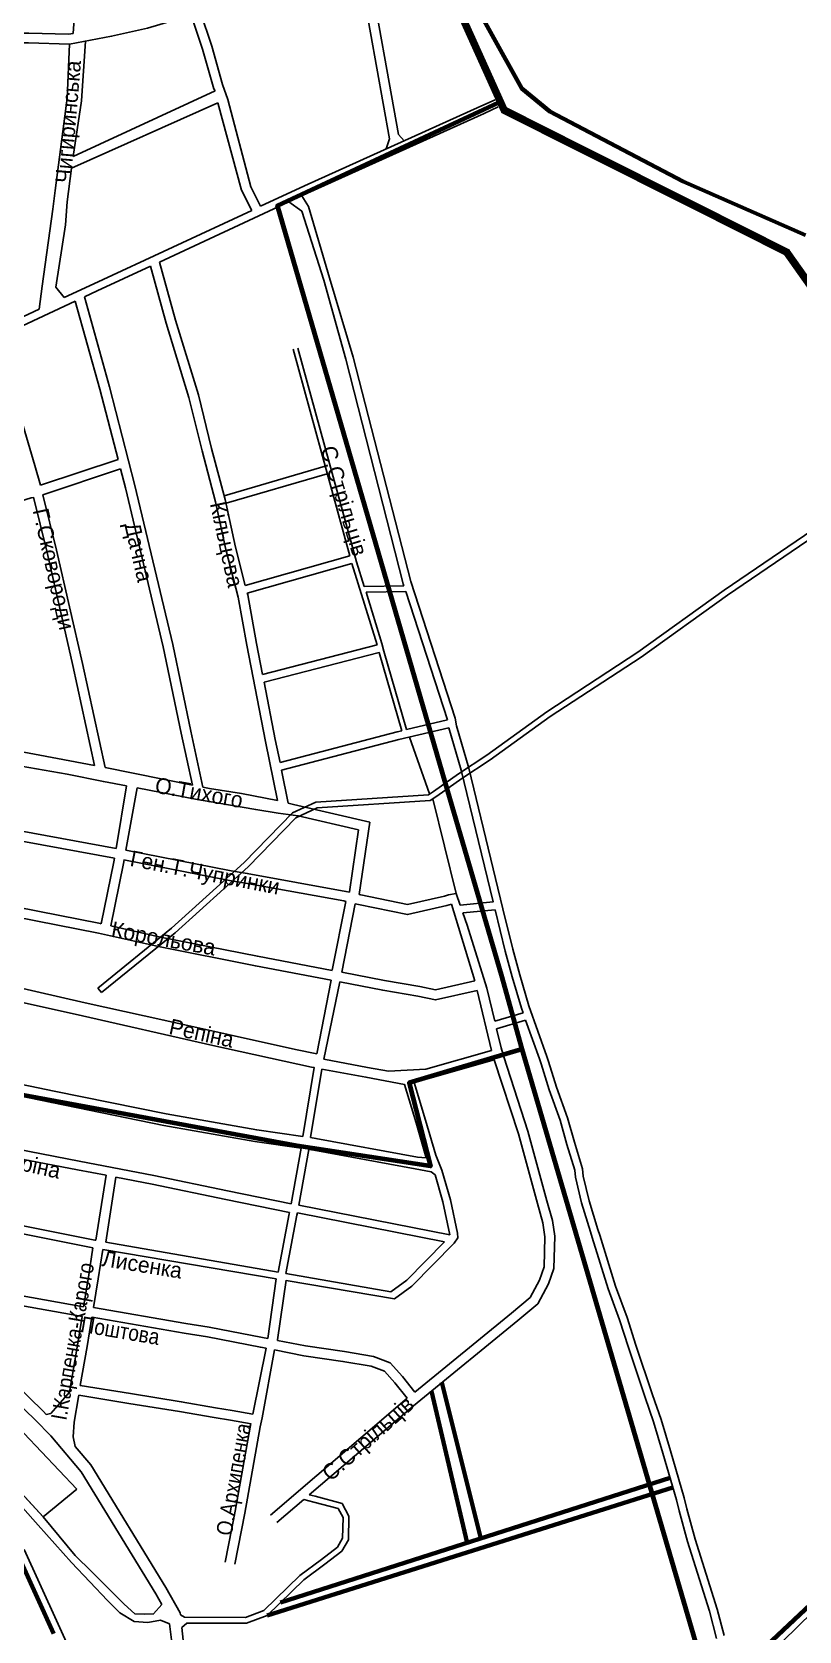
# Model space of a CAD drawing. Header units: millimetres. Extents: x 1378883 to 1389513, y 5662980 to 5673292.
# Drawn here: x 1386645 to 1387423, y 5666793 to 5668416 of the extents above; entities that cross this region are included whole.
import ezdxf
from ezdxf.enums import TextEntityAlignment as Align

# ---------------------------------------------------------------- set-up
doc = ezdxf.new("R2010")
doc.units = ezdxf.units.MM
doc.layers.add('_5Інше', color=252, linetype='Continuous', lineweight=25)
for name, color, linetype in [('вулиці', 7, 'Continuous'), ('ВулНазва', 7, 'Continuous'), ('КартаСкан', 252, 'Continuous'), ('межа по генплану', 7, 'Continuous'), ('район', 6, 'Continuous')]:
    doc.layers.add(name, color=color, linetype=linetype)
picture_1 = doc.add_image_def('image1.tif', size_in_pixel=(29607, 29619))

# ---------------------------------------------------------------- blocks, each defined once
blk = doc.blocks.new('ЛвЗд')
at = {"layer": '_5Інше', "color": 204, "linetype": 'Continuous'}
for points in [[(49677.277, 24772.591), (49748.833, 24696.39)], [(49714.428, 24668.567), (49668.347, 24718.814)], [(49748.833, 24696.39), (49714.428, 24668.567)], [(49694.982, 24635.408), (49744.118, 24525.272)]]:
    blk.add_lwpolyline(points, dxfattribs=at)

msp = doc.modelspace()

# ---------------------------------------------------------------- linework, layer by layer
at = {"layer": 'вулиці', "color": 7}
for points in [[(1387022.7, 5668305.7), (1387017, 5668312.1), (1386985.6, 5668487.9), (1386986.9, 5668503.7), (1386991.1, 5668518.9), (1387015.8, 5668551.5)], [(1387004.5, 5668297.5), (1387007.6, 5668307.6), (1386975.5, 5668487.5), (1386977, 5668505.5), (1386980.2, 5668517.1)], [(1386692, 5668487.8), (1386686.7, 5668414.8)], [(1386877, 5668239.3), (1386867.1, 5668258.9), (1386843.8, 5668347.8), (1386838.5, 5668362.8), (1386827.7, 5668401.8), (1386815.8, 5668437), (1386811, 5668447.5), (1386807.8, 5668460.1)], [(1386347.1, 5668424.9), (1386365.7, 5668425.3), (1386373.2, 5668425.7), (1386392.5, 5668424.9), (1386430.7, 5668422.9), (1386450.5, 5668422.2), (1386551.6, 5668418.4), (1386596, 5668416.5), (1386602.2, 5668416.3), (1386630.9, 5668415.1), (1386641.9, 5668415.1), (1386682.2, 5668414), (1386686.7, 5668414.8)], [(1386373.3, 5668415.7), (1386392.1, 5668414.9), (1386430.2, 5668412.9), (1386450.1, 5668412.2), (1386551.2, 5668408.4), (1386595.5, 5668406.6), (1386601.8, 5668406.3), (1386630.7, 5668405.1), (1386641.7, 5668405.1), (1386683, 5668404), (1386725.8, 5668411.9), (1386762.2, 5668420.1), (1386806.5, 5668433.3)], [(1386830.9, 5668356.3), (1386829.4, 5668358.6), (1386818.1, 5668398.9), (1386806.5, 5668433.3)], [(1386699.3, 5668407), (1386695.2, 5668346.4), (1386686.9, 5668289.8)], [(1386683, 5668404), (1386680.8, 5668349), (1386668.6, 5668255.4), (1386666.1, 5668236.2), (1386655.5, 5668158.1), (1386652.3, 5668134.7)], [(1386685.2, 5668277.9), (1386833.6, 5668344.2)], [(1386686.9, 5668289.8), (1386830.9, 5668356.3)], [(1386868, 5668235), (1386857.6, 5668255.5), (1386833.6, 5668344.2)], [(1386877, 5668239.3), (1386921.4, 5668259.9), (1387100.5, 5668340.8), (1387114.8, 5668347.4)], [(1386918.8, 5668249.8), (1386924.7, 5668252.6), (1387103.8, 5668333.6), (1387118.1, 5668340.1)], [(1386685.2, 5668277.9), (1386680.9, 5668243.7), (1386679, 5668220.3), (1386669.2, 5668157.3), (1386677.8, 5668146.6)], [(1386774.4, 5668182.7), (1386905.8, 5668243.8)], [(1387022.2, 5667854.1), (1387021.6, 5667856.1), (1386963.3, 5668084.1), (1386941, 5668164.1), (1386918.8, 5668234.2), (1386905.8, 5668243.8)], [(1387122.9, 5667526), (1387088.1, 5667668.9), (1387075.9, 5667711.8), (1387074.4, 5667719.8), (1387029.3, 5667858.3), (1386971, 5668086.2), (1386946.9, 5668166.5), (1386925.6, 5668239.1), (1386918.8, 5668249.8)], [(1386677.8, 5668146.6), (1386707.9, 5668160.7), (1386868, 5668235)], [(1386698.2, 5668147.3), (1386711.2, 5668153.4), (1386765.2, 5668178.5)], [(1386765.2, 5668178.5), (1386781.1, 5668120.7), (1386804.2, 5668045.2), (1386817.6, 5667990.9), (1386831.2, 5667939.3), (1386841.6, 5667890.9), (1386854.2, 5667842.6), (1386863.1, 5667793.7), (1386882.1, 5667696.1), (1386894.3, 5667636.1)], [(1386774.4, 5668182.7), (1386790.7, 5668123.5), (1386813.9, 5668047.8), (1386827.3, 5667993.4), (1386840.9, 5667941.7), (1386851.4, 5667893.3), (1386861.5, 5667854.2)], [(1386698.2, 5668147.3), (1386723.7, 5668056.1), (1386749.5, 5667955.9), (1386788.1, 5667794.3), (1386806.1, 5667706.4), (1386818.4, 5667649.6)], [(1386516.8, 5668062.9), (1386543.6, 5668075), (1386689, 5668143)], [(1386587.9, 5668104.6), (1386652.3, 5668134.7)], [(1386689, 5668143), (1386714, 5668053.5), (1386732.4, 5667982.3)], [(1386609.5, 5668105.9), (1386648.1, 5667976.1), (1386653.8, 5667956)], [(1386967.6, 5667884.4), (1386909.9, 5668094.1)], [(1386982.1, 5667853.4), (1386974.4, 5667878.5), (1386914.7, 5668095.4)], [(1386653.8, 5667956), (1386732.4, 5667982.3)], [(1386656.2, 5667946.3), (1386734.9, 5667972.6)], [(1386734.9, 5667972.6), (1386739.8, 5667953.5), (1386778.3, 5667792.2), (1386796.3, 5667704.3), (1386807.8, 5667651.5)], [(1386839.9, 5667945.5), (1386942.5, 5667975.4)], [(1386842.2, 5667937.8), (1386944.7, 5667967.7)], [(1386563.7, 5667918.4), (1386644.1, 5667943.2), (1386646.5, 5667943.8)], [(1386708.6, 5667671.6), (1386686.5, 5667773), (1386660.4, 5667887.8), (1386646.5, 5667943.9)], [(1386719.3, 5667669.6), (1386696.3, 5667775.1), (1386670.1, 5667890.1), (1386656.2, 5667946.3)], [(1386711.8, 5667445.6), (1386786.5, 5667506.3), (1386860.3, 5667573.1), (1386909.2, 5667623.4), (1386933, 5667634.4), (1387047.2, 5667641.9), (1387052.3, 5667645.3), (1387077.7, 5667663.3), (1387106.5, 5667682.2), (1387167.4, 5667726.2), (1387259.8, 5667786.6), (1387347.1, 5667849.5), (1387493.5, 5667949)], [(1386715.6, 5667441), (1386790.4, 5667501.8), (1386864.5, 5667568.7), (1386912.7, 5667618.4), (1386934.5, 5667628.5), (1387049.1, 5667636), (1387055.7, 5667640.3), (1387081.1, 5667658.3), (1387109.9, 5667677.2), (1387170.8, 5667721.3), (1387263.2, 5667781.7), (1387350.6, 5667844.6), (1387496.9, 5667944)], [(1386861.5, 5667854.2), (1386967.6, 5667884.4)], [(1386863.5, 5667846.5), (1386969.7, 5667876.7)], [(1386995.2, 5667794.1), (1386969.7, 5667876.7)], [(1386982.1, 5667853.4), (1387022.2, 5667854.1)], [(1386863.5, 5667846.5), (1386864, 5667844.7), (1386872.9, 5667795.6), (1386879, 5667764)], [(1386984, 5667847.5), (1387024.2, 5667848.2)], [(1387025.1, 5667708), (1387002.1, 5667787.7), (1387000.1, 5667795.5), (1386984, 5667847.5)], [(1387066.6, 5667717.8), (1387024.2, 5667848.2)], [(1386879, 5667764), (1386995.2, 5667794.1)], [(1386880.6, 5667756.1), (1386997.3, 5667786.4)], [(1387020.2, 5667706.9), (1386997.3, 5667786.4)], [(1386880.6, 5667756.1), (1386891.9, 5667698.1), (1386896.7, 5667674.7)], [(1386898.3, 5667666.8), (1387017.4, 5667698), (1387068.1, 5667709.9)], [(1387025.1, 5667708), (1387066.6, 5667717.8)], [(1387079.5, 5667529.9), (1387112.9, 5667533.1), (1387080.4, 5667666.9), (1387068.1, 5667709.9)], [(1386896.7, 5667674.7), (1387015.5, 5667705.8), (1387020.2, 5667706.9)], [(1387028.2, 5667700.5), (1387048.4, 5667642.7)], [(1386556, 5667684.3), (1386680.7, 5667662.7), (1386717.5, 5667655.3), (1386741, 5667650.9)], [(1386618.9, 5667688.5), (1386671.1, 5667678.6), (1386708.6, 5667671.6)], [(1386719.3, 5667669.6), (1386807.8, 5667651.5)], [(1386898.3, 5667666.8), (1386905.1, 5667633.3)], [(1386741, 5667650.9), (1386730.4, 5667587.3)], [(1386751.8, 5667648.8), (1386740.3, 5667585.6)], [(1386751.8, 5667648.8), (1386811.1, 5667637.4), (1386872, 5667626.9), (1386894.8, 5667623.3), (1386915.2, 5667620.6), (1386915.2, 5667620.6), (1386976.4, 5667606.3)], [(1386818.4, 5667649.6), (1386825, 5667648.4), (1386857.5, 5667643.3), (1386894.3, 5667636.1)], [(1386905.1, 5667633.3), (1386910.5, 5667631.9), (1386987.7, 5667614)], [(1387051.7, 5667637.7), (1387075.4, 5667541.5)], [(1386542.8, 5667613.6), (1386601.2, 5667601), (1386728.7, 5667577.5)], [(1386544.9, 5667623.4), (1386603.2, 5667610.8), (1386730.4, 5667587.4)], [(1386976.9, 5667540.6), (1386987.7, 5667614)], [(1386967.1, 5667543), (1386967.2, 5667543.3), (1386976.4, 5667606.3)], [(1386728.7, 5667577.5), (1386728.1, 5667573.9), (1386715.4, 5667511)], [(1386740.3, 5667585.6), (1386847.3, 5667564.8), (1386863.4, 5667562), (1386963.5, 5667543.8), (1386967.1, 5667543)], [(1386738.6, 5667575.7), (1386738, 5667572.1), (1386725.2, 5667508.8)], [(1386738.4, 5667575.7), (1386845.5, 5667555), (1386861.6, 5667552.2), (1386961.5, 5667534.1), (1386963.3, 5667533.6)], [(1386529.9, 5667548.6), (1386587, 5667536.1), (1386714.6, 5667511.2), (1386715.4, 5667511)], [(1386525.9, 5667539.2), (1386585, 5667526.3), (1386712.5, 5667501.4), (1386773.5, 5667487.7), (1386871.8, 5667468.1), (1386948.6, 5667453.6)], [(1386949.6, 5667463.7), (1386963.3, 5667533.6)], [(1386959.4, 5667461.7), (1386973, 5667531.2)], [(1386973, 5667531.2), (1386976.4, 5667530.4), (1387026, 5667520.2), (1387066, 5667529.4), (1387070.6, 5667530.7)], [(1386976.9, 5667540.6), (1386978.6, 5667540.2), (1387025.9, 5667530.5), (1387063.5, 5667539), (1387067.7, 5667540.3)], [(1387079.5, 5667529.9), (1387075.4, 5667541.5), (1387067.7, 5667540.3)], [(1387094.5, 5667453), (1387070.6, 5667530.7)], [(1387082.2, 5667522.1), (1387114.8, 5667525.2)], [(1387106.4, 5667445.6), (1387086.6, 5667509.4), (1387082.2, 5667522.1)], [(1387114.8, 5667525.2), (1387125, 5667483.1), (1387132.2, 5667456.9), (1387141.6, 5667425.2), (1387143.2, 5667420.6)], [(1387122.9, 5667526), (1387132.8, 5667485.1), (1387139.9, 5667459), (1387149.2, 5667427.7), (1387167.4, 5667376.3), (1387169.1, 5667371.1), (1387177.2, 5667344.9), (1387188.4, 5667313.8), (1387195.4, 5667289.3), (1387203.7, 5667262.2), (1387204.2, 5667254.8), (1387210.2, 5667229.8), (1387219.2, 5667200.7), (1387221, 5667194.7), (1387237.1, 5667142.9), (1387248.7, 5667111.4), (1387257.8, 5667083.2), (1387274.7, 5667032.7), (1387283.2, 5667007.8), (1387292.8, 5666975.8), (1387306.6, 5666928.3), (1387309.4, 5666916.9), (1387317.7, 5666886.2), (1387340.2, 5666815.2), (1387347.1, 5666788.3)], [(1386725.2, 5667508.8), (1386775.6, 5667497.5), (1386873.7, 5667477.9), (1386949.5, 5667463.6)], [(1386511.1, 5667473.1), (1386552.8, 5667464.1), (1386699, 5667430.7), (1386778.9, 5667413.2), (1386912.5, 5667383.2), (1386934, 5667378.8)], [(1386934, 5667378.8), (1386948.6, 5667453.6)], [(1386957.4, 5667451.9), (1386941, 5667373.4)], [(1386957.4, 5667451.9), (1387001, 5667443.4), (1387036.5, 5667437.3), (1387054.4, 5667433.7), (1387096.7, 5667443.2)], [(1386959.4, 5667461.7), (1387002.8, 5667453.3), (1387038.4, 5667447.2), (1387054.3, 5667444), (1387094.5, 5667453)], [(1386173.2, 5667310.4), (1386170.7, 5667312), (1386168.9, 5667314.4), (1386168.1, 5667317.2), (1386182.5, 5667373.1), (1386197.8, 5667427.7), (1386207.5, 5667432.6), (1386223.6, 5667437.6), (1386235.4, 5667439.1), (1386545, 5667354.1), (1386665.1, 5667329.4), (1386779, 5667306.3), (1386871.2, 5667289.8), (1386918.2, 5667283.1)], [(1386577.1, 5667444.1), (1386617.1, 5667435.1), (1386688.8, 5667419.1), (1386828.6, 5667387.5), (1386928.8, 5667365.3)], [(1386711.8, 5667445.6), (1386715.6, 5667441)], [(1387096.7, 5667443.2), (1387111.4, 5667382.4)], [(1387106.4, 5667445.6), (1387114.5, 5667412.2)], [(1387114.5, 5667412.2), (1387143.2, 5667420.6)], [(1387116.4, 5667404.4), (1387121.1, 5667384.9), (1387123.7, 5667375.7), (1387148.1, 5667300.5), (1387167.5, 5667229.7), (1387173.2, 5667209.6), (1387175.5, 5667193.8), (1387174.4, 5667160.9), (1387169, 5667145.3), (1387158.2, 5667125.1), (1387138, 5667108.1), (1387039.7, 5667027.8), (1387032, 5667021.6), (1386926.3, 5666931.2)], [(1387116.4, 5667404.4), (1387145.9, 5667413.1)], [(1387145.9, 5667413.1), (1387159.8, 5667373.7), (1387161.5, 5667368.6), (1387169.6, 5667342.4), (1387180.8, 5667311.4), (1387187.7, 5667287), (1387195.8, 5667260.7), (1387196.3, 5667253.6), (1387202.4, 5667227.6), (1387211.6, 5667198.3), (1387213.4, 5667192.4), (1387229.5, 5667140.3), (1387241.2, 5667108.8), (1387250.2, 5667080.7), (1387267.2, 5667030.2), (1387275.6, 5667005.4), (1387285.1, 5666973.6), (1387298.9, 5666926.2), (1387301.6, 5666914.9), (1387310, 5666884), (1387332.5, 5666813), (1387339.5, 5666785.5)], [(1386234.1, 5667370.1), (1386326.9, 5667348.4), (1386387.2, 5667334.8), (1386456.7, 5667318.8), (1386530.8, 5667302.2), (1386579.7, 5667291.8), (1386692.8, 5667270.1), (1386768.8, 5667255.3), (1386843.5, 5667239.9), (1386908, 5667226.8)], [(1386941, 5667373.4), (1386985.6, 5667365.1), (1387006.6, 5667361.2)], [(1387006.6, 5667361.2), (1387044.7, 5667363.4), (1387111.4, 5667382.4)], [(1387032.9, 5667349.7), (1387046.4, 5667353.5), (1387114.1, 5667372.8)], [(1387114.1, 5667372.8), (1387138.5, 5667297.6), (1387157.9, 5667227), (1387163.4, 5667207.5), (1387165.5, 5667193.2), (1387164.5, 5667162.7), (1387159.9, 5667149.3), (1387150.3, 5667131.5), (1387131.6, 5667115.8), (1387033.5, 5667035.6)], [(1386558.4, 5667363.6), (1386667.5, 5667341.1), (1386781.2, 5667318), (1386873.1, 5667301.7), (1386919.8, 5667294.9)], [(1386928.8, 5667365.3), (1386931.4, 5667364.9), (1386919.8, 5667294.9)], [(1386928.8, 5667365.3), (1386931.4, 5667364.9), (1386919.8, 5667294.9)], [(1386939.2, 5667363.5), (1386927.7, 5667293.8)], [(1386939.2, 5667363.5), (1386983.8, 5667355.3), (1387022.9, 5667347.9), (1387034.7, 5667308.9), (1387045, 5667273.3)], [(1387372.5, 5666752.8), (1387376.4, 5666752.8), (1387543.1, 5666915.9), (1387641.9, 5667010.6), (1387755, 5667120.4), (1387855.6, 5667216.7), (1387989.7, 5667349.5), (1388006, 5667365.8)], [(1387032.9, 5667349.7), (1387044.3, 5667311.7), (1387054.6, 5667276.1)], [(1386539.9, 5667291), (1386577.9, 5667282.9), (1386691.1, 5667261.3), (1386720.4, 5667255.6)], [(1386927.7, 5667293.8), (1386933.1, 5667293), (1387036.1, 5667273.9)], [(1386918.2, 5667283.1), (1386908, 5667226.8)], [(1386926.1, 5667281.9), (1386915.9, 5667225.3)], [(1386926.1, 5667281.9), (1386931.1, 5667281.2), (1387033.9, 5667262.1)], [(1387045, 5667273.3), (1387036.1, 5667273.9)], [(1387076.8, 5667196.9), (1387069.6, 5667230.7), (1387061, 5667260.8), (1387054.6, 5667276.1)], [(1386720.4, 5667255.6), (1386710, 5667189.6)], [(1386730.3, 5667253.7), (1386719.9, 5667187.8)], [(1386730.3, 5667253.7), (1386767, 5667246.5), (1386841.7, 5667231.1), (1386906.2, 5667218)], [(1387069, 5667195.2), (1387061.8, 5667228.8), (1387054.1, 5667256), (1387049.9, 5667259), (1387033.9, 5667262.1)], [(1386776.8, 5666819.8), (1386770.6, 5666830.9), (1386695, 5666954.5), (1386664.1, 5666991.1), (1386648.2, 5667007.2), (1386618.3, 5667036.5), (1386580.8, 5667075.7), (1386544.7, 5667111.5), (1386476.3, 5667178.1), (1386430.7, 5667226.2), (1386402, 5667245.5)], [(1386434.6, 5667238.1), (1386438.4, 5667237.2), (1386546.2, 5667214.1), (1386706.9, 5667182)], [(1386525.4, 5667227.3), (1386547.9, 5667221.9), (1386709, 5667189.7), (1386710, 5667189.6)], [(1386915.9, 5667225.3), (1387069, 5667195.2)], [(1386906.2, 5667218), (1386905.9, 5667216.5), (1386894.8, 5667157.2)], [(1386914.3, 5667217.5), (1386913.7, 5667215), (1386902.7, 5667155.8)], [(1386914.3, 5667217.5), (1387063.5, 5667188.2)], [(1386902.7, 5667155.8), (1387009.2, 5667137.2), (1387025.2, 5667149.1), (1387063.5, 5667188.2)], [(1387073.3, 5667186.8), (1387077.1, 5667192), (1387076.8, 5667196.9)], [(1386706.9, 5667182), (1386702.4, 5667152.1), (1386697.5, 5667122.2)], [(1386716.8, 5667180.3), (1386712.3, 5667150.5), (1386707.5, 5667121.4)], [(1386716.8, 5667180.3), (1386892.9, 5667150.6)], [(1386719.9, 5667187.8), (1386894.8, 5667157.2)], [(1386902.8, 5667148.9), (1387012.7, 5667130.3), (1387030.4, 5667143.1), (1387073.3, 5667186.8)], [(1386520.7, 5667151.5), (1386582.1, 5667142.7), (1386697.5, 5667122.2)], [(1386659.6, 5667012.7), (1386656.7, 5667015.7), (1386626.9, 5667045), (1386589.4, 5667084.2), (1386553.1, 5667120.1), (1386532.9, 5667139.7)], [(1386532.9, 5667139.7), (1386580.5, 5667132.8), (1386696.2, 5667112.2)], [(1386892.9, 5667150.6), (1386884.2, 5667089.9)], [(1386902.8, 5667149.1), (1386894.1, 5667088.5), (1386894, 5667088)], [(1386695.9, 5667112.3), (1386691.1, 5667083.3), (1386683.3, 5667035.5), (1386664.1, 5667013.9), (1386659.6, 5667012.7)], [(1386705.9, 5667111.5), (1386701, 5667081.7), (1386693.8, 5667042.1)], [(1386705.9, 5667111.5), (1386706.3, 5667111.5), (1386799.6, 5667095.2), (1386823.1, 5667091.6), (1386876.9, 5667081.1), (1386882.8, 5667080)], [(1386707.5, 5667121.4), (1386707.6, 5667121.4), (1386801.2, 5667105), (1386824.8, 5667101.5), (1386878.8, 5667091), (1386884.2, 5667089.9)], [(1386891.2, 5667078.3), (1386878.6, 5667009.3), (1386876.7, 5667000.1), (1386861.1, 5666912.6), (1386851, 5666860.9)], [(1386882.8, 5667080), (1386869.2, 5667013.1)], [(1386891.2, 5667078.3), (1386921, 5667072.5), (1386960.5, 5667066.7), (1386989, 5667061.9), (1387002.6, 5667056.6), (1387013.1, 5667044.9), (1387025.7, 5667029.3)], [(1386894, 5667088), (1386922.7, 5667082.4), (1386962.1, 5667076.6), (1386991.7, 5667071.6), (1387008.4, 5667065.1), (1387020.8, 5667051.4), (1387033.5, 5667035.6)], [(1386693.8, 5667042.1), (1386745.1, 5667034), (1386796.5, 5667025.7), (1386831.4, 5667019.6), (1386848.1, 5667017), (1386869.2, 5667013.1)], [(1386692.6, 5667032.3), (1386692.3, 5667030.6), (1386688, 5667005), (1386686.7, 5666990.1)], [(1386692.6, 5667032.3), (1386743.5, 5667024.1), (1386794.8, 5667015.8), (1386829.8, 5667009.8), (1386846.4, 5667007.1), (1386867.4, 5667003.3)], [(1387025.7, 5667029.3), (1386887, 5666910.7)], [(1386867.2, 5667003.3), (1386866.9, 5667002), (1386851.3, 5666914.5), (1386841.2, 5666862.8)], [(1386686.7, 5666990.1), (1386688.9, 5666980.3)], [(1386795.6, 5666809.5), (1386795.4, 5666811.3), (1386780.9, 5666837), (1386704.7, 5666961.6), (1386688.9, 5666980.3)], [(1386606.2, 5666951.3), (1386651.3, 5666900.6), (1386685.2, 5666862.6), (1386703.6, 5666843), (1386721.7, 5666824), (1386734.2, 5666811.3), (1386748.7, 5666802.7), (1386762.5, 5666801.6), (1386775.4, 5666803.9), (1386784.6, 5666800.3)], [(1386612, 5666956.9), (1386656.5, 5666908.8), (1386688.9, 5666869.8), (1386705.9, 5666853.2), (1386723.1, 5666835.8), (1386738.6, 5666820.3), (1386749.4, 5666810.5), (1386759.1, 5666810.1), (1386768.4, 5666810.3), (1386776.8, 5666819.8)], [(1386797.1, 5666796.7), (1386802.1, 5666800.9), (1386862.7, 5666800.8), (1386883.5, 5666808.6), (1386920.8, 5666844.9), (1386942.3, 5666860.8), (1386959.5, 5666874.1), (1386966.1, 5666885.5), (1386966.6, 5666909.6), (1386959.7, 5666922.5), (1386932.4, 5666929.8), (1386926.3, 5666931.2)], [(1386795.6, 5666809.5), (1386799.9, 5666807), (1386861.6, 5666806.8), (1386880.2, 5666813.7), (1386916.9, 5666849.5), (1386938.7, 5666865.6), (1386954.9, 5666878.1), (1386960.1, 5666887.2), (1386960.6, 5666908.2), (1386955.6, 5666917.4), (1386931, 5666923.9), (1386920.7, 5666926.4)], [(1386735.3, 5666621.6), (1386745.8, 5666645.2), (1386750.4, 5666665.4), (1386772.8, 5666724.7), (1386780.5, 5666753), (1386786.5, 5666784), (1386784.6, 5666800.3)], [(1386757.2, 5666641.4), (1386761.9, 5666661.9), (1386784.2, 5666721), (1386792.2, 5666750.3), (1386798.6, 5666783.6), (1386797.1, 5666796.7)]]:
    msp.add_lwpolyline(points, dxfattribs=at)
at = {"layer": 'вулиці', "color": 2, "lineweight": 70}
for points in [[(1387060.9, 5667045.1), (1387100.3, 5666887)], [(1387086.4, 5666882.6), (1387050.3, 5667036.4)], [(1386897.3, 5666822), (1387292.4, 5666948.6)], [(1386883.5, 5666808.6), (1387295.3, 5666938.7)]]:
    msp.add_lwpolyline(points, dxfattribs=at)
at = {"layer": 'вулиці', "color": 1}
msp.add_lwpolyline([(1386920.7, 5666926.4), (1386893.5, 5666903.1)], dxfattribs=at)
at = {"layer": 'межа по генплану', "color": 3, "lineweight": 70}
for points in [[(1386262.6, 5669786.1), (1386580.5, 5669652.4), (1386635.6, 5669629.2), (1386690.6, 5669616.9), (1386787.5, 5669573.6), (1386861, 5669534.5), (1386842.8, 5669392), (1386846.2, 5669358.5), (1386876.9, 5669329), (1386875.8, 5669300.7), (1386824.3, 5669074.2), (1386810.3, 5669013.5), (1386823, 5668982.8), (1386952.6, 5668720.8), (1387013.2, 5668591.1), (1387142, 5668359), (1387170.5, 5668335.6), (1387305.8, 5668264.4), (1387429.9, 5668210.1)], [(1386237.9, 5669753), (1386569.4, 5669642.7), (1386635.6, 5669629.2), (1386690.6, 5669616.9), (1386787.5, 5669573.6), (1386826.1, 5669553.1), (1386812.1, 5669395.8), (1386807.7, 5669360.4), (1386837.3, 5669329.5), (1386839.7, 5669239.4), (1386805.9, 5669069.8), (1386788.5, 5668973.8), (1386804.3, 5668937.1), (1386946.8, 5668716.7), (1387009.6, 5668587.2), (1387122.9, 5668335.4), (1387202.2, 5668295.6), (1387316.8, 5668238), (1387409.5, 5668191.4), (1387569.6, 5667964.8)], [(1386237.9, 5669753), (1386569.4, 5669642.7), (1386635.6, 5669629.2), (1386690.6, 5669616.9), (1386787.5, 5669573.6), (1386826.1, 5669553.1), (1386812.1, 5669395.8), (1386807.7, 5669360.4), (1386837.3, 5669329.5), (1386839.7, 5669239.4), (1386805.9, 5669069.8), (1386788.5, 5668973.8), (1386804.3, 5668937.1), (1386946.8, 5668716.7), (1387009.6, 5668587.2), (1387122.9, 5668335.4), (1387202.2, 5668295.6), (1387316.8, 5668238), (1387409.5, 5668191.4), (1387569.6, 5667964.8)]]:
    msp.add_lwpolyline(points, dxfattribs=at)
at = {"layer": 'межа по генплану', "color": 5, "lineweight": 70}
msp.add_lwpolyline([(1386237.9, 5669753), (1386569.4, 5669642.7), (1386635.6, 5669629.2), (1386690.6, 5669616.9), (1386787.5, 5669573.6), (1386826.1, 5669553.1), (1386812.1, 5669395.8), (1386807.7, 5669360.4), (1386837.3, 5669329.5), (1386839.7, 5669239.4), (1386805.9, 5669069.8), (1386788.5, 5668973.8), (1386804.3, 5668937.1), (1386946.8, 5668716.7), (1387009.6, 5668587.2), (1387122.9, 5668335.4), (1387202.2, 5668295.6), (1387316.8, 5668238), (1387409.5, 5668191.4), (1387569.6, 5667964.8)], dxfattribs=at)
msp.add_lwpolyline([(1386237.9, 5669753), (1386569.4, 5669642.7), (1386635.6, 5669629.2), (1386690.6, 5669616.9), (1386787.5, 5669573.6), (1386826.1, 5669553.1), (1386812.1, 5669395.8), (1386807.7, 5669360.4), (1386837.3, 5669329.5), (1386839.7, 5669239.4), (1386805.9, 5669069.8), (1386788.5, 5668973.8), (1386804.3, 5668937.1), (1386946.8, 5668716.7), (1387009.6, 5668587.2), (1387122.9, 5668335.4), (1387202.2, 5668295.6), (1387316.8, 5668238), (1387409.5, 5668191.4), (1387569.6, 5667964.8)], dxfattribs=at)
at = {"layer": 'межа по генплану', "color": 2, "lineweight": 70}
msp.add_lwpolyline([(1386237.9, 5669753), (1386569.4, 5669642.7), (1386635.6, 5669629.2), (1386690.6, 5669616.9), (1386787.5, 5669573.6), (1386826.1, 5669553.1), (1386812.1, 5669395.8), (1386807.7, 5669360.4), (1386837.3, 5669329.5), (1386839.7, 5669239.4), (1386805.9, 5669069.8), (1386788.5, 5668973.8), (1386804.3, 5668937.1), (1386946.8, 5668716.7), (1387009.6, 5668587.2), (1387122.9, 5668335.4), (1387202.2, 5668295.6), (1387316.8, 5668238), (1387409.5, 5668191.4), (1387569.6, 5667964.8)], dxfattribs=at)
at = {"layer": 'межа по генплану', "color": 1, "lineweight": 70}
msp.add_lwpolyline([(1386240.4, 5669755.8), (1386571.8, 5669645.5), (1386638, 5669632), (1386693, 5669619.7), (1386789.9, 5669576.4), (1386828.6, 5669555.9), (1386814.5, 5669398.6), (1386810.1, 5669363.2), (1386839.7, 5669332.4), (1386842.1, 5669242.2), (1386808.3, 5669072.6), (1386790.9, 5668976.6), (1386806.7, 5668939.9), (1386949.2, 5668719.5), (1387012, 5668590), (1387125.3, 5668338.2), (1387204.6, 5668298.4), (1387319.2, 5668240.8), (1387411.9, 5668194.2), (1387572, 5667967.6)], dxfattribs=at)
at = {"layer": 'район', "color": 6, "lineweight": 100}
for points in [[(1387584.5, 5666960.5), (1387334.7, 5666725.7), (1387142.4, 5667383.7), (1387027.8, 5667349.6), (1387049.4, 5667264.9), (1386913.6, 5667285.4), (1386547.6, 5667353.3), (1386543.4, 5667354.4), (1386223.3, 5667441.5), (1386185.8, 5667427.9), (1386201.1, 5667486.9), (1386140.3, 5667527.1), (1386136.9, 5667535.5), (1386101.5, 5667619.2), (1386091.3, 5667642.1), (1386007.2, 5667831.8), (1386010.6, 5667833.2), (1385981.7, 5667945.3), (1385914.2, 5668211.2), (1385875.4, 5668345.6), (1385843, 5668423.5)], [(1387142.4, 5667383.7), (1387121.3, 5667459), (1387064.6, 5667653.7), (1386993.9, 5667896.8), (1386894.1, 5668240), (1387118.4, 5668344.7)], [(1385557.7, 5667850), (1385952.3, 5667445.7), (1386108.5, 5667309.2), (1386100.4, 5667303.9), (1386274.1, 5667156.6), (1386308.4, 5667133.2), (1386311.3, 5667143), (1386452, 5667108.8), (1386460, 5667103.4), (1386574.7, 5666982.6), (1386551.2, 5666958.5), (1386532.3, 5666975.9), (1386519.4, 5666961.3), (1386564.3, 5666911), (1386575.6, 5666921), (1386589.8, 5666901.1), (1386607.5, 5666912.9), (1386617.2, 5666900.2), (1386667, 5666790.4)]]:
    msp.add_lwpolyline(points, dxfattribs=at)

# ---------------------------------------------------------------- block references
at = {"layer": 'ВулНазва', "color": 7, "lineweight": 9, "rotation": 0.3369352804470327}
msp.add_blockref('ЛвЗд', (1337088, 5641948.4), dxfattribs=at)

# ---------------------------------------------------------------- texts
at = {"layer": 'ВулНазва', "color": 1, "lineweight": 9}
for s, rotation, p in [('Чигиринська', 85.2105, (1386684.1, 5668324.9)), ('С.Стрiльцiв', 286.7081, (1386959.9, 5667939.7)), ('Кiльцева', 282.1974, (1386840.8, 5667895.6)), ('Г.Сковороди', 282.5817, (1386665, 5667870.5)), ('Дачна', 282.9632, (1386751.1, 5667887.8)), ('О.Тихого', 349.8186, (1386814.6, 5667644.1)), ('Ген.Т.Чупринки', 348.9688, (1386820.2, 5667560.6)), ('Корольова', 349.6549, (1386778.2, 5667493.7)), ('Репiна', 347.6518, (1386817.2, 5667400.2)), ('Купрiна', 347.505, (1386636.7, 5667266)), ('Лисенка', 350.8459, (1386756.9, 5667164.9)), ('С.Стрiльцiв', 41.7664, (1386987.1, 5666987))]:
    msp.add_text(s, height=16, rotation=rotation, dxfattribs=at).set_placement(p, align=Align.MIDDLE)
at = {"layer": 'ВулНазва', "color": 1, "lineweight": 9, "width": 0.9}
for s, rotation, p in [('І.Карпенка-Карого', 79.8613, (1386688.6, 5667086.7)), ('Поштова', 350.3045, (1386734.7, 5667097.8)), ('О.Архипенка', 79.9243, (1386851.9, 5666946.6))]:
    msp.add_text(s, height=16, rotation=rotation, dxfattribs=at).set_placement(p, align=Align.MIDDLE)

# ---------------------------------------------------------------- pictures from other files: only their frames are drawn
at = {"layer": 'КартаСкан'}
image = msp.add_image(picture_1, insert=(1378952, 5663192.3), size_in_units=(10026.9, 10031), rotation=0.39543, dxfattribs=at)
image.dxf.flags = 15

doc.saveas('drawing.dxf')
